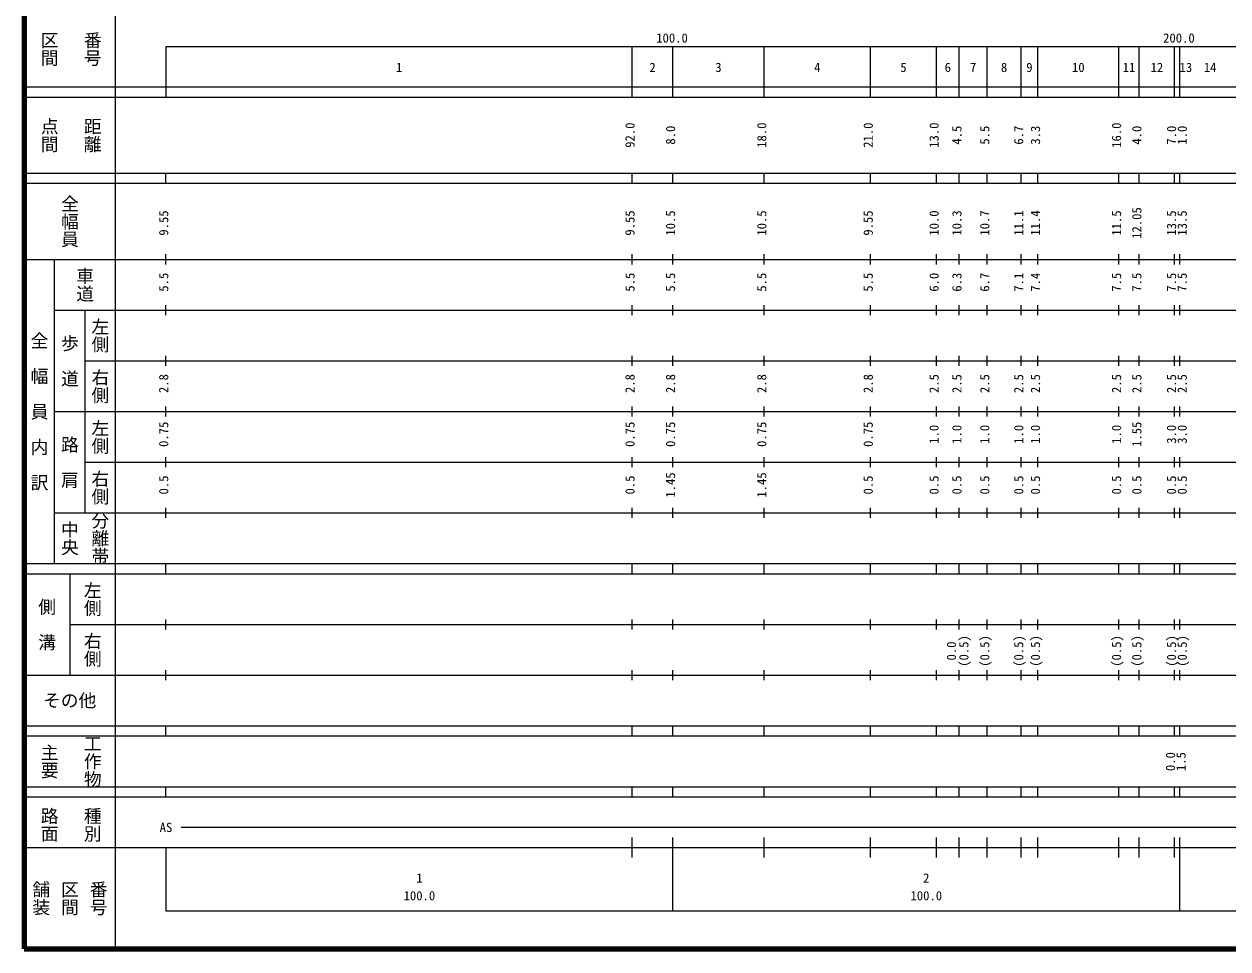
# Model space of a CAD drawing. Units: millimetres on the paper, enlarged 1000 times. Extents: x 40000 to 680000, y 20000 to 380000.
# Drawn here: x 40000 to 277515, y 20000 to 202409 of the extents above; entities that cross this region are included whole.
import ezdxf
from ezdxf.enums import TextEntityAlignment as Align

# ---------------------------------------------------------------- set-up
doc = ezdxf.new("R2010")
doc.units = ezdxf.units.MM
doc.header["$LTSCALE"] = 1000
doc.layers.add('M-TTL', color=2, linetype='Continuous', lineweight=140)
doc.layers.add('M-TTL-BAND', color=7, linetype='Continuous', lineweight=25)
doc.styles.add('@ＭＳ ゴシック', font='')
doc.styles.add('ＭＳ ゴシック', font='')
doc.styles.get('@ＭＳ ゴシック').set_extended_font_data('@MS Gothic')
doc.styles.get('ＭＳ ゴシック').set_extended_font_data('MS Gothic')

msp = doc.modelspace()

# ---------------------------------------------------------------- linework, layer by layer
at = {"layer": 'M-TTL'}
for p, q in [((40000, 380000), (40000, 20000)), ((40000, 20000), (680000, 20000))]:
    msp.add_line(p, q, dxfattribs=at)
at = {"layer": 'M-TTL-BAND'}
for p, q in [((58000, 370000), (58000, 20000)), ((68000, 198000), (579000, 198000)), ((68000, 198000), (68000, 188000)), ((160000, 188000), (160000, 198000)), ((168000, 188000), (168000, 198000)), ((186000, 188000), (186000, 198000)), ((207000, 188000), (207000, 198000)), ((220000, 188000), (220000, 198000)), ((224500, 188000), (224500, 198000)), ((230000, 188000), (230000, 198000)), ((236700, 188000), (236700, 198000)), ((240000, 188000), (240000, 198000)), ((256000, 188000), (256000, 198000)), ((260000, 188000), (260000, 198000)), ((267000, 188000), (267000, 198000)), ((268000, 188000), (268000, 198000)), ((40000, 190000), (579000, 190000)), ((40000, 188000), (579000, 188000)), ((40000, 173000), (579000, 173000)), ((68000, 171000), (68000, 173000)), ((160000, 171000), (160000, 173000)), ((168000, 171000), (168000, 173000)), ((186000, 171000), (186000, 173000)), ((207000, 171000), (207000, 173000)), ((220000, 171000), (220000, 173000)), ((224500, 171000), (224500, 173000)), ((230000, 171000), (230000, 173000)), ((236700, 171000), (236700, 173000)), ((240000, 171000), (240000, 173000)), ((256000, 171000), (256000, 173000)), ((260000, 171000), (260000, 173000)), ((267000, 171000), (267000, 173000)), ((268000, 171000), (268000, 173000)), ((40000, 171000), (579000, 171000)), ((68000, 155000), (68000, 157000)), ((160000, 155000), (160000, 157000)), ((168000, 155000), (168000, 157000)), ((186000, 155000), (186000, 157000)), ((207000, 155000), (207000, 157000)), ((220000, 155000), (220000, 157000)), ((224500, 155000), (224500, 157000)), ((230000, 155000), (230000, 157000)), ((236700, 155000), (236700, 157000)), ((240000, 155000), (240000, 157000)), ((256000, 155000), (256000, 157000)), ((260000, 155000), (260000, 157000)), ((267000, 155000), (267000, 157000)), ((268000, 155000), (268000, 157000)), ((40000, 156000), (579000, 156000)), ((46000, 96000), (46000, 156000)), ((46000, 146000), (579000, 146000)), ((52000, 146000), (52000, 106000)), ((68000, 145000), (68000, 147000)), ((160000, 145000), (160000, 147000)), ((168000, 145000), (168000, 147000)), ((186000, 145000), (186000, 147000)), ((207000, 145000), (207000, 147000)), ((220000, 145000), (220000, 147000)), ((224500, 145000), (224500, 147000)), ((230000, 145000), (230000, 147000)), ((236700, 145000), (236700, 147000)), ((240000, 145000), (240000, 147000)), ((256000, 145000), (256000, 147000)), ((260000, 145000), (260000, 147000)), ((267000, 145000), (267000, 147000)), ((268000, 145000), (268000, 147000)), ((52000, 136000), (579000, 136000)), ((68000, 135000), (68000, 137000)), ((160000, 135000), (160000, 137000)), ((168000, 135000), (168000, 137000)), ((186000, 135000), (186000, 137000)), ((207000, 135000), (207000, 137000)), ((220000, 135000), (220000, 137000)), ((224500, 135000), (224500, 137000)), ((230000, 135000), (230000, 137000)), ((236700, 135000), (236700, 137000)), ((240000, 135000), (240000, 137000)), ((256000, 135000), (256000, 137000)), ((260000, 135000), (260000, 137000)), ((267000, 135000), (267000, 137000)), ((268000, 135000), (268000, 137000)), ((46000, 126000), (579000, 126000)), ((68000, 125000), (68000, 127000)), ((160000, 125000), (160000, 127000)), ((168000, 125000), (168000, 127000)), ((186000, 125000), (186000, 127000)), ((207000, 125000), (207000, 127000)), ((220000, 125000), (220000, 127000)), ((224500, 125000), (224500, 127000)), ((230000, 125000), (230000, 127000)), ((236700, 125000), (236700, 127000)), ((240000, 125000), (240000, 127000)), ((256000, 125000), (256000, 127000)), ((260000, 125000), (260000, 127000)), ((267000, 125000), (267000, 127000)), ((268000, 125000), (268000, 127000)), ((68000, 115000), (68000, 117000)), ((160000, 115000), (160000, 117000)), ((168000, 115000), (168000, 117000)), ((186000, 115000), (186000, 117000)), ((207000, 115000), (207000, 117000)), ((220000, 115000), (220000, 117000)), ((224500, 115000), (224500, 117000)), ((230000, 115000), (230000, 117000)), ((236700, 115000), (236700, 117000)), ((240000, 115000), (240000, 117000)), ((256000, 115000), (256000, 117000)), ((260000, 115000), (260000, 117000)), ((267000, 115000), (267000, 117000)), ((268000, 115000), (268000, 117000)), ((52000, 116000), (579000, 116000)), ((68000, 105000), (68000, 107000)), ((160000, 105000), (160000, 107000)), ((168000, 105000), (168000, 107000)), ((186000, 105000), (186000, 107000)), ((207000, 105000), (207000, 107000)), ((220000, 105000), (220000, 107000)), ((224500, 105000), (224500, 107000)), ((230000, 105000), (230000, 107000)), ((236700, 105000), (236700, 107000)), ((240000, 105000), (240000, 107000)), ((256000, 105000), (256000, 107000)), ((260000, 105000), (260000, 107000)), ((267000, 105000), (267000, 107000)), ((268000, 105000), (268000, 107000)), ((46000, 106000), (579000, 106000)), ((40000, 96000), (579000, 96000)), ((68000, 94000), (68000, 96000)), ((160000, 94000), (160000, 96000)), ((168000, 94000), (168000, 96000)), ((186000, 94000), (186000, 96000)), ((207000, 94000), (207000, 96000)), ((220000, 94000), (220000, 96000)), ((224500, 94000), (224500, 96000)), ((230000, 94000), (230000, 96000)), ((236700, 94000), (236700, 96000)), ((240000, 94000), (240000, 96000)), ((256000, 94000), (256000, 96000)), ((260000, 94000), (260000, 96000)), ((267000, 94000), (267000, 96000)), ((268000, 94000), (268000, 96000)), ((40000, 94000), (579000, 94000)), ((49000, 94000), (49000, 74000)), ((49000, 84000), (579000, 84000)), ((68000, 83000), (68000, 85000)), ((160000, 83000), (160000, 85000)), ((168000, 83000), (168000, 85000)), ((186000, 83000), (186000, 85000)), ((207000, 83000), (207000, 85000)), ((220000, 83000), (220000, 85000)), ((224500, 83000), (224500, 85000)), ((230000, 83000), (230000, 85000)), ((236700, 83000), (236700, 85000)), ((240000, 83000), (240000, 85000)), ((256000, 83000), (256000, 85000)), ((260000, 83000), (260000, 85000)), ((267000, 83000), (267000, 85000)), ((268000, 83000), (268000, 85000)), ((40000, 74000), (579000, 74000)), ((68000, 73000), (68000, 75000)), ((160000, 73000), (160000, 75000)), ((168000, 73000), (168000, 75000)), ((186000, 73000), (186000, 75000)), ((207000, 73000), (207000, 75000)), ((220000, 73000), (220000, 75000)), ((224500, 73000), (224500, 75000)), ((230000, 73000), (230000, 75000)), ((236700, 73000), (236700, 75000)), ((240000, 73000), (240000, 75000)), ((256000, 73000), (256000, 75000)), ((260000, 73000), (260000, 75000)), ((267000, 73000), (267000, 75000)), ((268000, 73000), (268000, 75000)), ((40000, 64000), (579000, 64000)), ((40000, 62000), (579000, 62000)), ((68000, 62000), (68000, 64000)), ((160000, 62000), (160000, 64000)), ((168000, 62000), (168000, 64000)), ((186000, 62000), (186000, 64000)), ((207000, 62000), (207000, 64000)), ((220000, 62000), (220000, 64000)), ((224500, 62000), (224500, 64000)), ((230000, 62000), (230000, 64000)), ((236700, 62000), (236700, 64000)), ((240000, 62000), (240000, 64000)), ((256000, 62000), (256000, 64000)), ((260000, 62000), (260000, 64000)), ((267000, 62000), (267000, 64000)), ((268000, 62000), (268000, 64000)), ((40000, 52000), (579000, 52000)), ((40000, 50000), (579000, 50000)), ((68000, 50000), (68000, 52000)), ((160000, 50000), (160000, 52000)), ((168000, 50000), (168000, 52000)), ((186000, 50000), (186000, 52000)), ((207000, 50000), (207000, 52000)), ((220000, 50000), (220000, 52000)), ((224500, 50000), (224500, 52000)), ((230000, 50000), (230000, 52000)), ((236700, 50000), (236700, 52000)), ((240000, 50000), (240000, 52000)), ((256000, 50000), (256000, 52000)), ((260000, 50000), (260000, 52000)), ((267000, 50000), (267000, 52000)), ((268000, 50000), (268000, 52000)), ((71000, 44000), (412500, 44000)), ((160000, 38000), (160000, 42000)), ((168000, 27500), (168000, 42000)), ((186000, 38000), (186000, 42000)), ((207000, 38000), (207000, 42000)), ((220000, 38000), (220000, 42000)), ((224500, 38000), (224500, 42000)), ((230000, 38000), (230000, 42000)), ((236700, 38000), (236700, 42000)), ((240000, 38000), (240000, 42000)), ((256000, 38000), (256000, 42000)), ((260000, 38000), (260000, 42000)), ((267000, 38000), (267000, 42000)), ((268000, 27500), (268000, 42000)), ((40000, 40000), (579000, 40000)), ((68000, 40000), (68000, 27500)), ((68000, 27500), (579000, 27500))]:
    msp.add_line(p, q, dxfattribs=at)

# ---------------------------------------------------------------- texts
at = {"layer": 'M-TTL-BAND', "style": '@ＭＳ ゴシック'}
for s, p in [('区間', (45000, 197500)), ('番号', (53500, 197500)), ('点間', (45000, 180500)), ('距離', (53500, 180500)), ('全幅員', (49000, 163500)), ('車道', (52000, 151000)), ('左側', (55000, 141000)), ('全\u3000幅\u3000員\u3000内\u3000訳', (43000, 126000)), ('歩\u3000道', (49000, 136000)), ('右側', (55000, 131000)), ('左側', (55000, 121000)), ('路\u3000肩', (49000, 116000)), ('右側', (55000, 111000)), ('分離帯', (55000, 101000)), ('中央', (49000, 101000)), ('左側', (53500, 89000)), ('側\u3000溝', (44500, 84000)), ('右側', (53500, 79000)), ('主要', (45000, 57000)), ('工作物', (53500, 57000)), ('路面', (45000, 44500)), ('種別', (53500, 44500)), ('舗装', (43333, 30000)), ('番号', (54667, 30000)), ('区間', (49000, 30000))]:
    msp.add_text(s, height=2566, rotation=270, dxfattribs=at).set_placement(p, align=Align.MIDDLE_CENTER)
at = {"layer": 'M-TTL-BAND', "style": 'ＭＳ ゴシック'}
for s, p in [('100.0', (167844, 198195)), ('200.0', (267844, 198195)), ('2', (164000, 192405)), ('3', (177000, 192405)), ('6', (222250, 192405)), ('8', (233350, 192405)), ('9', (238350, 192405)), ('10', (248000, 192405)), ('12', (263500, 192405)), ('13', (269221, 192405)), ('1', (114000, 192405)), ('4', (196500, 192405)), ('5', (213500, 192405)), ('7', (227250, 192405)), ('11', (258000, 192405)), ('14', (274000, 192405)), ('AS', (68000, 42500)), ('1', (118000, 32523)), ('2', (218000, 32523)), ('100.0', (118000, 29033)), ('100.0', (218000, 29033))]:
    msp.add_text(s, height=1833, dxfattribs=at).set_placement(p, align=Align.BOTTOM_CENTER)
for s, p in [('92.0', (161000, 180500)), ('8.0', (169000, 180500)), ('18.0', (187000, 180500)), ('21.0', (208000, 180500)), ('13.0', (221000, 180500)), ('4.5', (225500, 180500)), ('5.5', (231000, 180500)), ('6.7', (237700, 180500)), ('3.3', (241000, 180500)), ('16.0', (257000, 180500)), ('4.0', (261000, 180500)), ('7.0', (267841, 180500)), ('1.0', (269949, 180500)), ('9.55', (69000, 163174)), ('9.55', (161000, 163174)), ('10.5', (169000, 163174)), ('10.5', (187000, 163174)), ('9.55', (208000, 163174)), ('10.0', (221000, 163174)), ('10.3', (225500, 163174)), ('10.7', (231000, 163174)), ('11.1', (237700, 163174)), ('11.4', (241000, 163174)), ('11.5', (257000, 163174)), ('12.05', (261000, 163174)), ('13.5', (267841, 163174)), ('13.5', (269949, 163174)), ('5.5', (69000, 151500)), ('5.5', (161000, 151500)), ('5.5', (169000, 151500)), ('5.5', (187000, 151500)), ('5.5', (208000, 151500)), ('6.0', (221000, 151500)), ('6.3', (225500, 151500)), ('6.7', (231000, 151500)), ('7.1', (237700, 151500)), ('7.4', (241000, 151500)), ('7.5', (257000, 151500)), ('7.5', (261000, 151500)), ('7.5', (267841, 151500)), ('7.5', (269949, 151500)), ('2.8', (69000, 131500)), ('2.8', (161000, 131500)), ('2.8', (169000, 131500)), ('2.8', (187000, 131500)), ('2.8', (208000, 131500)), ('2.5', (221000, 131500)), ('2.5', (225500, 131500)), ('2.5', (231000, 131500)), ('2.5', (237700, 131500)), ('2.5', (241000, 131500)), ('2.5', (257000, 131500)), ('2.5', (261000, 131500)), ('2.5', (267841, 131500)), ('2.5', (269949, 131500)), ('0.75', (69000, 121500)), ('0.75', (161000, 121500)), ('0.75', (169000, 121500)), ('0.75', (187000, 121500)), ('0.75', (208000, 121500)), ('1.55', (261000, 121500)), ('1.0', (221000, 121500)), ('1.0', (225500, 121500)), ('1.0', (231000, 121500)), ('1.0', (237700, 121500)), ('1.0', (241000, 121500)), ('1.0', (257000, 121500)), ('3.0', (267841, 121500)), ('3.0', (269949, 121500)), ('0.5', (69000, 111500)), ('0.5', (161000, 111500)), ('1.45', (169000, 111500)), ('1.45', (187000, 111500)), ('0.5', (208000, 111500)), ('0.5', (221000, 111500)), ('0.5', (225500, 111500)), ('0.5', (231000, 111500)), ('0.5', (237700, 111500)), ('0.5', (241000, 111500)), ('0.5', (257000, 111500)), ('0.5', (261000, 111500)), ('0.5', (267841, 111500)), ('0.5', (269949, 111500)), ('(0.5)', (226870, 78764)), ('(0.5)', (231000, 78764)), ('(0.5)', (237700, 78764)), ('(0.5)', (241000, 78764)), ('(0.5)', (257000, 78764)), ('(0.5)', (261000, 78764)), ('(0.5)', (267841, 78764)), ('(0.5)', (269949, 78764)), ('0.0', (224422, 78764)), ('0.0', (267638, 56946)), ('1.5', (269724, 56946))]:
    msp.add_text(s, height=1833, rotation=90, dxfattribs=at).set_placement(p, align=Align.BOTTOM_CENTER)
msp.add_text('その他', height=2566, dxfattribs=at).set_placement((49000, 69000), align=Align.MIDDLE_CENTER)

doc.saveas('drawing.dxf')
